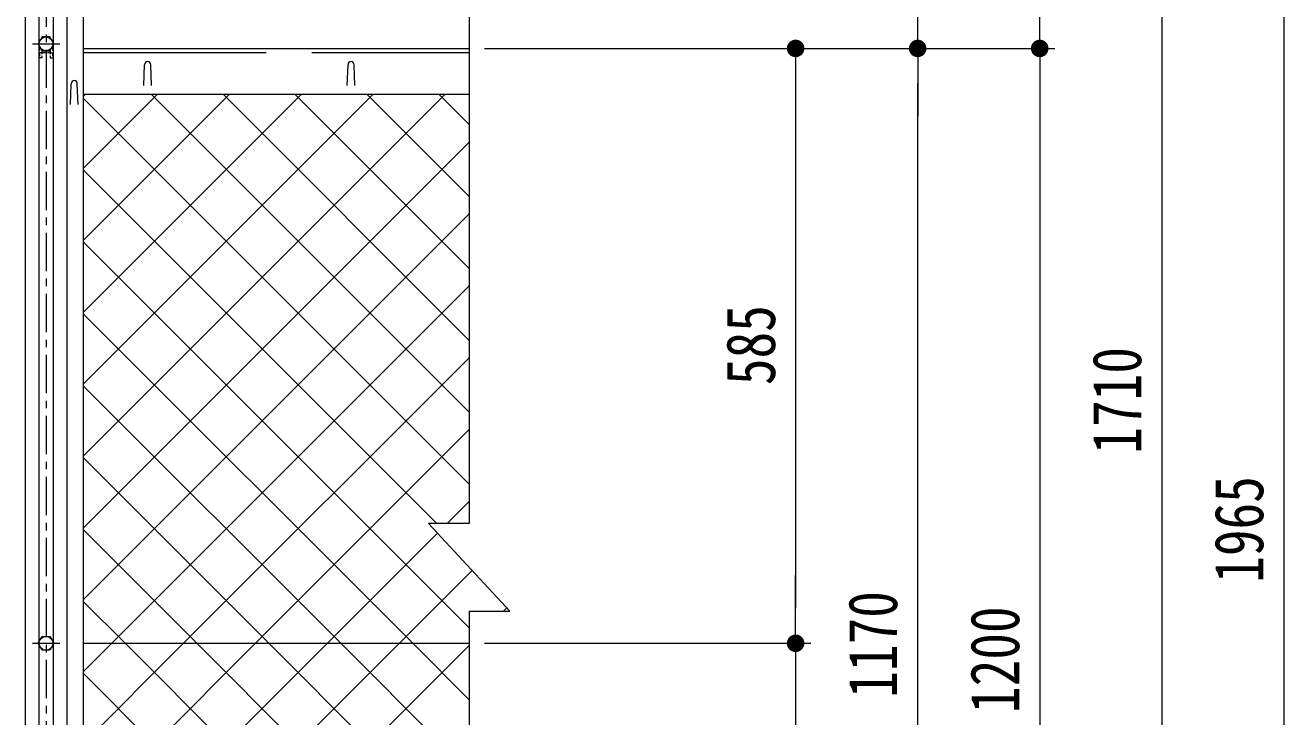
# Model space of a CAD drawing. Units: millimetres, scale not verified. Extents: x -4455 to 4455, y -3150 to 3150.
# Drawn here: x -1514 to -276, y 385 to 1065 of the extents above; entities that cross this region are included whole.
import ezdxf
from ezdxf.enums import TextEntityAlignment as Align

# ---------------------------------------------------------------- set-up
doc = ezdxf.new("R2010")
doc.units = ezdxf.units.MM
doc.header["$LTSCALE"] = 30
for name, pattern in [('DASHED', [7.5, 6, -1.5]), ('USER1', [2, 1.25, -0.25, 0.25, -0.25]), ('USER2', [0.1875, 0.125, -0.0625]), ('USER3', [4, 2.5, -0.5, 0.5, -0.5]), ('USER4', [1.125, 0.75, -0.125, 0.125, -0.125])]:
    doc.linetypes.add(name, pattern=pattern)
for name, color, linetype, lineweight in [('0-1_D-STR2', 2, 'Continuous', 13), ('0-2_D-STR1', 1, 'Continuous', 18), ('0-3_D-STR-DIM', 1, 'Continuous', 18), ('0-4_D-BMK', 2, 'USER4', 13), ('0-5_8部品', 7, 'Continuous', 9), ('0-6_D-STR3', 3, 'Continuous', 13), ('0-B_SUNPOU', 1, 'Continuous', 18)]:
    doc.layers.add(name, color=color, linetype=linetype, lineweight=lineweight)
doc.styles.add('ＭＳ ゴシック', font='')
doc.styles.get('ＭＳ ゴシック').set_extended_font_data('MS Gothic')

# ---------------------------------------------------------------- blocks, each defined once
blk = doc.blocks.new('M1')
at = {"layer": '0-B_SUNPOU'}
blk.add_line((-7.5, 0), (-57.86, 0), dxfattribs=at)
for points in [[(0, 0), (-7.5, 0), (-7.44, 0.94)], [(0, 0), (-7.44, -0.94), (-7.5, 0)], [(0, 0), (-7.44, 0.94), (-7.26, 1.87)], [(0, 0), (-7.26, -1.87), (-7.44, -0.94)], [(0, 0), (-7.26, 1.87), (-6.97, 2.76)], [(0, 0), (-6.97, -2.76), (-7.26, -1.87)], [(0, 0), (-6.97, 2.76), (-6.57, 3.61)], [(0, 0), (-6.57, -3.61), (-6.97, -2.76)], [(0, 0), (-6.57, 3.61), (-6.07, 4.41)], [(0, 0), (-6.07, -4.41), (-6.57, -3.61)], [(0, 0), (-6.07, 4.41), (-5.47, 5.13)], [(0, 0), (-5.47, -5.13), (-6.07, -4.41)], [(0, 0), (-5.47, 5.13), (-4.78, 5.78)], [(0, 0), (-4.78, -5.78), (-5.47, -5.13)], [(0, 0), (-4.78, 5.78), (-4.02, 6.33)], [(0, 0), (-4.02, -6.33), (-4.78, -5.78)], [(0, 0), (-4.02, 6.33), (-3.19, 6.79)], [(0, 0), (-3.19, -6.79), (-4.02, -6.33)], [(0, 0), (-3.19, 6.79), (-2.32, 7.13)], [(0, 0), (-2.32, -7.13), (-3.19, -6.79)], [(0, 0), (-2.32, 7.13), (-1.41, 7.37)], [(0, 0), (-1.41, -7.37), (-2.32, -7.13)], [(0, 0), (-1.41, 7.37), (-0.47, 7.49)], [(0, 0), (-0.47, -7.49), (-1.41, -7.37)], [(0, 0), (-0.47, 7.49), (0.47, 7.49)], [(0, 0), (0.47, -7.49), (-0.47, -7.49)], [(0, 0), (0.47, 7.49), (1.41, 7.37)], [(0, 0), (1.41, 7.37), (2.32, 7.13)], [(0, 0), (2.32, 7.13), (3.19, 6.79)], [(0, 0), (3.19, 6.79), (4.02, 6.33)], [(0, 0), (4.02, 6.33), (4.78, 5.78)], [(0, 0), (4.78, 5.78), (5.47, 5.13)], [(0, 0), (5.47, 5.13), (6.07, 4.41)], [(0, 0), (6.07, 4.41), (6.57, 3.61)], [(0, 0), (6.57, 3.61), (6.97, 2.76)], [(0, 0), (6.97, 2.76), (7.26, 1.87)], [(0, 0), (7.26, 1.87), (7.44, 0.94)], [(0, 0), (7.44, 0.94), (7.5, 0)], [(0, 0), (1.41, -7.37), (0.47, -7.49)], [(0, 0), (2.32, -7.13), (1.41, -7.37)], [(0, 0), (3.19, -6.79), (2.32, -7.13)], [(0, 0), (4.02, -6.33), (3.19, -6.79)], [(0, 0), (4.78, -5.78), (4.02, -6.33)], [(0, 0), (5.47, -5.13), (4.78, -5.78)], [(0, 0), (6.07, -4.41), (5.47, -5.13)], [(0, 0), (6.57, -3.61), (6.07, -4.41)], [(0, 0), (6.97, -2.76), (6.57, -3.61)], [(0, 0), (7.26, -1.87), (6.97, -2.76)], [(0, 0), (7.44, -0.94), (7.26, -1.87)], [(0, 0), (7.5, 0), (7.44, -0.94)]]:
    blk.add_solid(points, dxfattribs=at)

msp = doc.modelspace()

# ---------------------------------------------------------------- linework, layer by layer
at = {"layer": '0-1_D-STR2'}
for p, q in [((-1456.58, 994.64), (-1454.17, 997.06)), ((-1456.58, 923.93), (-1383.45, 997.06)), ((-1456.58, 853.22), (-1312.74, 997.06)), ((-1456.58, 782.51), (-1242.03, 997.06)), ((-1456.58, 711.8), (-1171.32, 997.06)), ((-1456.58, 641.09), (-1100.61, 997.06)), ((-1076.92, 613.57), (-1456.58, 993.23)), ((-1076.92, 684.28), (-1389.7, 997.06)), ((-1076.92, 754.99), (-1318.99, 997.06)), ((-1076.92, 825.7), (-1248.28, 997.06)), ((-1076.92, 896.41), (-1177.57, 997.06)), ((-1076.92, 967.12), (-1106.86, 997.06)), ((-1456.58, 570.38), (-1076.92, 950.04)), ((-1108.88, 574.82), (-1456.58, 922.52)), ((-1456.58, 499.67), (-1076.92, 879.33)), ((-1076.92, 472.15), (-1456.58, 851.8)), ((-1428.48, 457.06), (-1076.92, 808.62)), ((-1357.77, 457.06), (-1076.92, 737.9)), ((-1203.25, 457.06), (-1456.58, 710.38)), ((-1287.06, 457.06), (-1076.92, 667.19)), ((-1273.96, 457.06), (-1456.58, 639.67)), ((-1098.59, 574.82), (-1076.92, 596.48)), ((-1344.68, 457.06), (-1456.58, 568.96)), ((-1415.39, 457.06), (-1456.58, 498.25)), ((-1043.33, 488.65), (-1040.01, 491.98)), ((-1456.58, 428.95), (-1428.48, 457.06)), ((-1456.58, 358.24), (-1357.77, 457.06)), ((-1456.58, 287.53), (-1287.06, 457.06)), ((-1456.58, 75.4), (-1076.92, 455.06)), ((-1076.92, 118.59), (-1415.39, 457.06)), ((-1076.92, 189.3), (-1344.68, 457.06)), ((-1076.92, 260.01), (-1273.96, 457.06)), ((-1076.92, 330.72), (-1203.25, 457.06)), ((-1076.92, 47.88), (-1456.58, 427.54))]:
    msp.add_line(p, q, dxfattribs=at)
at = {"layer": '0-1_D-STR2', "color": 7, "lineweight": 9}
msp.add_line((-1456.58, 457.06), (-1076.92, 457.06), dxfattribs=at)
at = {"layer": '0-1_D-STR2'}
for points in [[(-1076.92, 401.44), (-1132.54, 457.06), (-1456.58, 781.09)], [(-1456.58, 216.82), (-1216.35, 457.06), (-1108.1, 565.31)], [(-1456.58, 146.11), (-1145.64, 457.06), (-1074.05, 528.64)]]:
    msp.add_lwpolyline(points, dxfattribs=at)
at = {"layer": '0-2_D-STR1'}
for p, q in [((-1513.56, 1552.1), (-1513.57, -412.94)), ((-1500.08, 1552.16), (-1500.09, -412.94)), ((-1486.08, 1552.16), (-1486.09, -412.94)), ((-1472.58, 1552.1), (-1472.59, -412.94)), ((-1456.58, 1552.16), (-1456.59, -412.94)), ((-1456.58, 1042.06), (-1076.92, 1042.06)), ((-1396.84, 1005.56), (-1396.09, 1026.06)), ((-1389.34, 1005.56), (-1390.09, 1026.06)), ((-1196.84, 1005.56), (-1196.09, 1026.06)), ((-1189.34, 1005.56), (-1190.09, 1026.06)), ((-1469.06, 986.9), (-1468.31, 1007.4)), ((-1461.56, 986.9), (-1462.31, 1007.4)), ((-1456.58, 997.06), (-1076.92, 997.06))]:
    msp.add_line(p, q, dxfattribs=at)
at = {"layer": '0-2_D-STR1', "linetype": 'DASHED'}
msp.add_line((-1456.58, 1038.06), (-1076.92, 1038.06), dxfattribs=at)
at = {"layer": '0-2_D-STR1'}
for centre in [(-1393.09, 1026.06), (-1193.09, 1026.06), (-1465.31, 1007.4)]:
    msp.add_arc(centre, 3, 0, 180, dxfattribs=at)
at = {"layer": '0-3_D-STR-DIM', "color": 4, "lineweight": 13}
for p, q in [((-1076.92, 1585.57), (-1076.92, 574.82)), ((-1116.92, 574.82), (-1036.92, 488.65)), ((-1076.92, 574.82), (-1116.92, 574.82)), ((-1076.92, 488.65), (-1076.92, -223.02)), ((-1076.92, 488.65), (-1036.92, 488.65))]:
    msp.add_line(p, q, dxfattribs=at)
at = {"layer": '0-3_D-STR-DIM'}
for p, q in [((-396.07, 1517.6), (-396.07, -123.44)), ((-276.07, 1517.6), (-276.07, -378.44)), ((-1061.92, 1042.06), (-621.07, 1042.06)), ((-1061.92, 1042.06), (-741.07, 1042.06)), ((-1061.92, 1042.06), (-501.07, 1042.06)), ((-1061.92, 1042.06), (-501.07, 1042.06)), ((-1061.92, 1042.06), (-621.07, 1042.06)), ((-756.07, 1007.56), (-756.07, 491.56)), ((-636.07, -93.44), (-636.07, 1007.56)), ((-516.07, 1007.56), (-516.07, -123.44)), ((-1061.92, 457.06), (-741.07, 457.06)), ((-1061.92, 457.06), (-741.07, 457.06)), ((-756.07, 422.56), (-756.07, -93.44))]:
    msp.add_line(p, q, dxfattribs=at)
at = {"layer": '0-4_D-BMK', "linetype": 'USER1'}
msp.add_line((-1493.09, 1580.65), (-1493.09, -435.78), dxfattribs=at)
at = {"layer": '0-4_D-BMK', "linetype": 'USER3'}
msp.add_line((-1506.52, 1046.51), (-1479.64, 1046.51), dxfattribs=at)
at = {"layer": '0-5_8部品', "color": 1, "linetype": 'USER1', "lineweight": 18}
msp.add_line((-1506.52, 457.06), (-1479.64, 457.06), dxfattribs=at)
at = {"layer": '0-5_8部品', "color": 3, "lineweight": 18}
msp.add_lwpolyline([(-1485.25, 457.06), (-1489.17, 450.27), (-1497.01, 450.27), (-1500.93, 457.06), (-1497.01, 463.85), (-1489.17, 463.85)], close=True, dxfattribs=at)
msp.add_circle((-1493.09, 457.06), 6.8, dxfattribs=at)
at = {"layer": '0-6_D-STR3', "color": 1, "linetype": 'USER2'}
for p, q in [((-1499.34, 1043.75), (-1499.34, 1032.83)), ((-1498.51, 1042.33), (-1499.34, 1042.33)), ((-1488.84, 1040.29), (-1488.84, 1032.83)), ((-1487.66, 1042.33), (-1486.84, 1042.33)), ((-1486.84, 1043.75), (-1486.84, 1032.83)), ((-1497.34, 1037.83), (-1499.34, 1037.83)), ((-1497.34, 1038.06), (-1488.84, 1038.06)), ((-1488.84, 1037.83), (-1486.84, 1037.83)), ((-1488.84, 1032.83), (-1486.84, 1032.83))]:
    msp.add_line(p, q, dxfattribs=at)
at = {"layer": '0-6_D-STR3'}
msp.add_lwpolyline([(-1485.25, 1046.51), (-1489.17, 1053.3), (-1497.01, 1053.3), (-1500.93, 1046.51), (-1497.01, 1039.72), (-1489.17, 1039.72)], close=True, dxfattribs=at)
at = {"layer": '0-6_D-STR3', "color": 1, "linetype": 'USER2'}
msp.add_lwpolyline([(-1497.34, 1040.29), (-1497.34, 1032.83), (-1499.34, 1032.83)], dxfattribs=at)
at = {"layer": '0-6_D-STR3'}
msp.add_circle((-1493.09, 1046.51), 6.8, dxfattribs=at)

# ---------------------------------------------------------------- block references
at = {"layer": '0-3_D-STR-DIM', "xscale": 1.15, "yscale": 1.15}
for p, rotation in [((-636.07, 1042.06), 270), ((-516.07, 1042.06), 270), ((-756.07, 1042.06), 90), ((-636.07, 1042.06), 90), ((-516.07, 1042.06), 90), ((-756.07, 457.06), 270), ((-756.07, 457.06), 90)]:
    msp.add_blockref('M1', p, dxfattribs=dict(at, rotation=rotation))

# ---------------------------------------------------------------- texts
at = {"layer": '0-3_D-STR-DIM', "color": 3, "style": 'ＭＳ ゴシック', "width": 0.8}
for s, p in [('585', (-761.82, 710.98)), ('1710', (-401.82, 643.56)), ('1965', (-281.82, 516.58)), ('1170', (-641.82, 403.54)), ('1200', (-521.82, 388.54))]:
    msp.add_text(s, height=48.17, rotation=90, dxfattribs=at).set_placement(p, align=Align.BOTTOM_LEFT)

doc.saveas('drawing.dxf')
